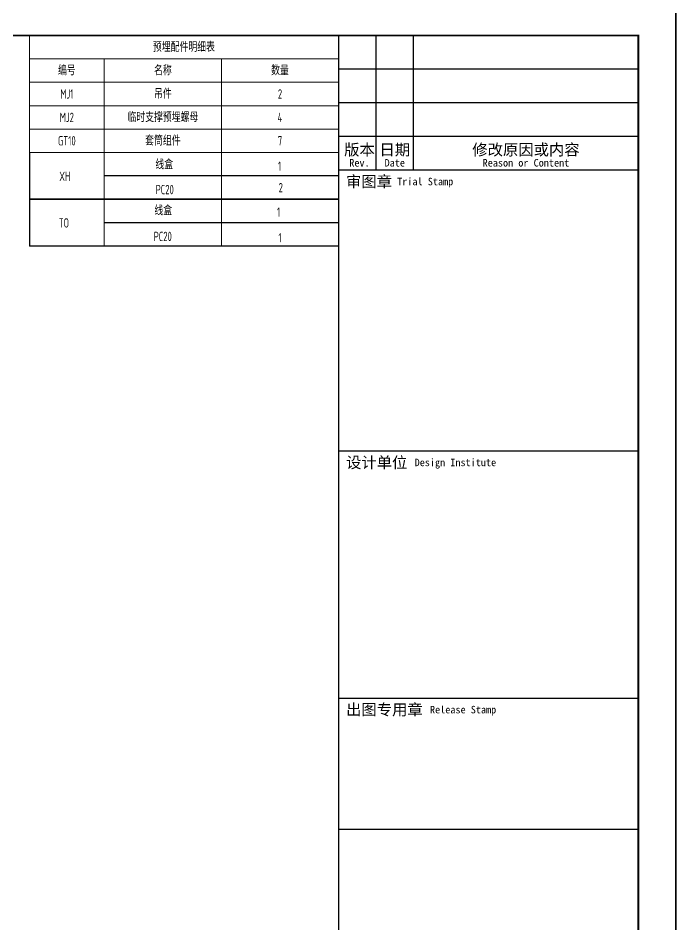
# Model space of a CAD drawing. Extents: x -85320 to 1679916, y -1321939 to 627.
# Drawn here: x 1243590 to 1261140, y -1100689 to -1076480 of the extents above; entities that cross this region are included whole.
import ezdxf
from ezdxf.enums import TextEntityAlignment as Align

# ---------------------------------------------------------------- set-up
doc = ezdxf.new("R2010")
doc.units = 0
doc.header["$LTSCALE"] = 1000
for name, color, linetype in [('BORDER', 7, 'Continuous'), ('手孔标注', 3, 'Continuous'), ('打印线框', 7, 'Continuous'), ('拉模', 7, 'Continuous')]:
    doc.layers.add(name, color=color, linetype=linetype)
doc.layers.add('参数表文字', color=7, linetype='Continuous', lineweight=18)
doc.styles.add('TSSD_Rein', font='Tssdeng.shx', dxfattribs={"width": 0.7, "bigfont": 'hztxt.shx'})
doc.styles.add('设计院一', font='', dxfattribs={"width": 0.8})
doc.styles.get('设计院一').set_extended_font_data('SimSun')

# ---------------------------------------------------------------- blocks, each defined once
blk = doc.blocks.new('图框1')
at = {"color": 7}
for p, q in [((1433679, -783089), (1425679, -783089)), ((1425679, -783089), (1425679, -823089)), ((1426679, -786689), (1426679, -783089)), ((1427679, -786689), (1427679, -783089)), ((1433679, -783089), (1433679, -823089)), ((1433679, -823089), (1433679, -783089)), ((1433679, -783089), (1433679, -823089)), ((1433679, -823089), (1433679, -783089)), ((1433679, -783989), (1425679, -783989)), ((1433679, -784889), (1425679, -784889)), ((1433679, -785789), (1425679, -785789)), ((1433679, -786689), (1425679, -786689)), ((1433679, -794189), (1425679, -794189)), ((1433679, -800789), (1425679, -800789)), ((1433679, -804289), (1425679, -804289))]:
    blk.add_line(p, q, dxfattribs=at)
at = {"layer": 'BORDER', "const_width": 50}
blk.add_lwpolyline([(1377779, -823089), (1377779, -783089), (1433679, -783089), (1433679, -823089)], close=True, dxfattribs=at)
at = {"color": 7, "style": '设计院一'}
for s, height, p in [('版本', 300, (1426237, -786289)), ('日期', 300, (1427179, -786289)), ('修改原因或内容', 300, (1430679, -786289)), ('Rev.', 200, (1426237, -786589)), ('Date', 200, (1427179, -786589)), ('Reason or Content', 200, (1430679, -786589))]:
    blk.add_text(s, height=height, dxfattribs=at).set_placement(p, align=Align.CENTER)
for s, height, p in [('审图章', 300, (1425879, -786989)), ('Trial Stamp', 200, (1427243, -786989)), ('设计单位', 300, (1425879, -794489)), ('Design Institute', 200, (1427708, -794489)), ('出图专用章', 300, (1425879, -801089)), ('Release Stamp', 200, (1428118, -801089))]:
    blk.add_text(s, height=height, dxfattribs=at).set_placement(p, align=Align.MIDDLE_LEFT)

msp = doc.modelspace()

# ---------------------------------------------------------------- linework, layer by layer
at = {"layer": '参数表文字', "lineweight": 18}
for p, q in [((1243889.775, -1076942.171), (1252139.775, -1076942.171)), ((1243889.775, -1076942.171), (1243889.775, -1077567.171)), ((1252139.775, -1076942.171), (1252139.775, -1077567.171)), ((1243889.775, -1077567.171), (1252139.775, -1077567.171)), ((1243889.775, -1077567.171), (1245889.775, -1077567.171)), ((1243889.775, -1077567.171), (1243889.775, -1078192.171)), ((1245889.775, -1077567.171), (1245889.775, -1078192.171)), ((1245889.775, -1077567.171), (1249014.775, -1077567.171)), ((1249014.775, -1077567.171), (1249014.775, -1078192.171)), ((1249014.775, -1077567.171), (1252139.775, -1077567.171)), ((1252139.775, -1077567.171), (1252139.775, -1078192.171)), ((1243889.775, -1078192.171), (1245889.775, -1078192.171)), ((1243889.775, -1078192.171), (1245889.775, -1078192.171)), ((1243889.775, -1078192.171), (1243889.775, -1078817.171)), ((1245889.775, -1078192.171), (1249014.775, -1078192.171)), ((1245889.775, -1078192.171), (1245889.775, -1078817.171)), ((1245889.775, -1078192.171), (1249014.775, -1078192.171)), ((1249014.775, -1078192.171), (1252139.775, -1078192.171)), ((1249014.775, -1078192.171), (1249014.775, -1078817.171)), ((1249014.775, -1078192.171), (1252139.775, -1078192.171)), ((1252139.775, -1078192.171), (1252139.775, -1078817.171)), ((1243889.775, -1078817.171), (1245889.775, -1078817.171)), ((1243889.775, -1078817.171), (1245889.775, -1078817.171)), ((1243889.775, -1078817.171), (1243889.775, -1079442.171)), ((1245889.775, -1078817.171), (1249014.775, -1078817.171)), ((1245889.775, -1078817.171), (1245889.775, -1079442.171)), ((1245889.775, -1078817.171), (1249014.775, -1078817.171)), ((1249014.775, -1078817.171), (1252139.775, -1078817.171)), ((1249014.775, -1078817.171), (1249014.775, -1079442.171)), ((1249014.775, -1078817.171), (1252139.775, -1078817.171)), ((1252139.775, -1078817.171), (1252139.775, -1079442.171)), ((1243889.775, -1079442.171), (1245889.775, -1079442.171)), ((1243889.775, -1079442.171), (1245889.775, -1079442.171)), ((1243889.775, -1079442.171), (1243889.775, -1080067.171)), ((1245889.775, -1079442.171), (1249014.775, -1079442.171)), ((1245889.775, -1079442.171), (1245889.775, -1080067.171)), ((1245889.775, -1079442.171), (1249014.775, -1079442.171)), ((1249014.775, -1079442.171), (1252139.775, -1079442.171)), ((1249014.775, -1079442.171), (1249014.775, -1080067.171)), ((1249014.775, -1079442.171), (1252139.775, -1079442.171)), ((1252139.775, -1079442.171), (1252139.775, -1080067.171)), ((1243889.775, -1080067.171), (1245889.775, -1080067.171)), ((1245889.775, -1080067.171), (1249014.775, -1080067.171)), ((1245889.775, -1080067.171), (1245889.775, -1080692.171)), ((1249014.775, -1080067.171), (1252139.775, -1080067.171)), ((1249014.775, -1080067.171), (1249014.775, -1080692.171)), ((1245889.775, -1080692.171), (1245889.775, -1081317.171)), ((1249014.775, -1080692.171), (1249014.775, -1081317.171)), ((1245889.775, -1081317.171), (1245889.775, -1081942.171)), ((1249014.775, -1081317.171), (1249014.775, -1081942.171)), ((1245889.775, -1081942.171), (1245889.775, -1082567.171)), ((1249014.775, -1081942.171), (1249014.775, -1082567.171))]:
    msp.add_line(p, q, dxfattribs=at)
at = {"layer": '手孔标注', "color": 0}
for p, q in [((1243889.775, -1080067.171), (1243889.775, -1080692.171)), ((1243889.775, -1080692.171), (1243889.775, -1081317.171)), ((1252139.775, -1080692.171), (1245889.775, -1080692.171)), ((1243889.775, -1081317.171), (1252139.775, -1081317.171)), ((1252139.775, -1081317.171), (1243889.775, -1081317.171)), ((1243889.775, -1081317.171), (1243889.775, -1081942.171)), ((1243889.775, -1081942.171), (1243889.775, -1082567.171)), ((1252139.775, -1081942.171), (1245889.775, -1081942.171)), ((1252139.775, -1082567.171), (1243889.775, -1082567.171))]:
    msp.add_line(p, q, dxfattribs=at)
at = {"layer": '打印线框', "color": 1}
for points in [[(1201739.775, -1117942.171), (1201739.775, -1075942.171), (1261139.775, -1075942.171), (1261139.775, -1117942.171)], [(1261139.774, -1117942.172), (1261139.774, -1075942.172), (1320539.774, -1075942.172), (1320539.774, -1117942.172)]]:
    msp.add_lwpolyline(points, close=True, dxfattribs=at)

# ---------------------------------------------------------------- block references
at = {"layer": '拉模', "color": 3}
msp.add_blockref('图框1', (-173539.174, -293853.477), dxfattribs=at)

# ---------------------------------------------------------------- texts
at = {"layer": '参数表文字', "linetype": 'Continuous', "style": 'TSSD_Rein', "width": 0.7}
for s, p in [('预埋配件明细表', (1248014.775, -1077254.671)), ('编号', (1244889.775, -1077879.671)), ('名称', (1247452.275, -1077879.671)), ('数量', (1250577.275, -1077879.671)), ('MJ1', (1244889.775, -1078504.671)), ('吊件', (1247452.275, -1078504.671)), ('2', (1250577.275, -1078504.671)), ('MJ2', (1244889.775, -1079129.671)), ('临时支撑预埋螺母', (1247452.275, -1079129.671)), ('4', (1250577.275, -1079129.671)), ('GT10', (1244889.775, -1079754.671)), ('套筒组件', (1247452.275, -1079754.671)), ('7', (1250577.275, -1079754.671)), ('线盒', (1247488.846, -1080392.246)), ('1', (1250564.907, -1080433.162)), ('XH', (1244836.606, -1080704.908)), ('PC20', (1247501.199, -1081056.644)), ('2', (1250598.309, -1081006.091)), ('线盒', (1247462.687, -1081620.146)), ('1', (1250538.748, -1081661.063)), ('TO', (1244810.447, -1081947.792)), (' PC20', (1247395.929, -1082308.385)), ('1', (1250580.072, -1082344.684))]:
    msp.add_text(s, height=250, dxfattribs=at).set_placement(p, align=Align.MIDDLE_CENTER)

doc.saveas('drawing.dxf')
